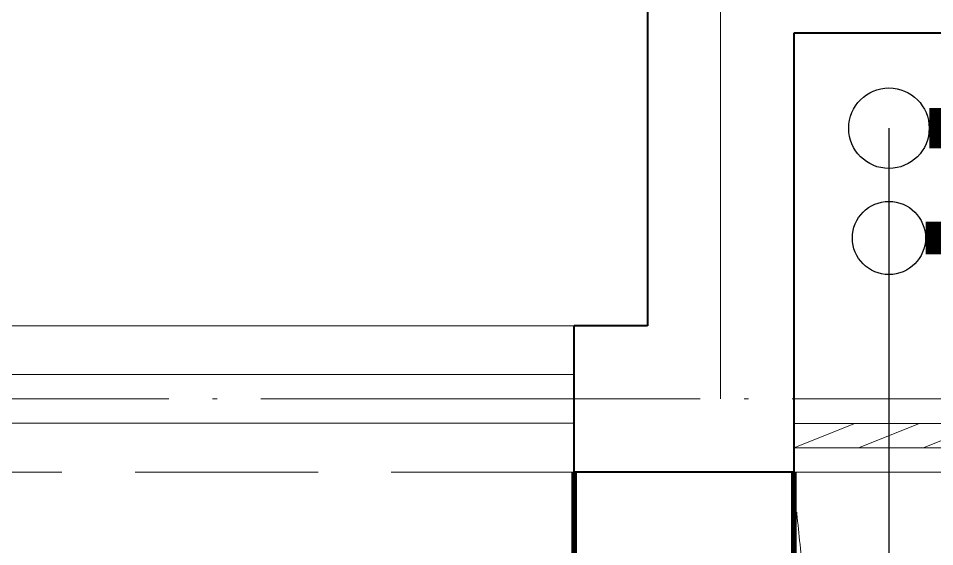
# Model space of a CAD drawing. Extents: x 27938 to 1042331, y -235042 to 1535213.
# Drawn here: x 714207 to 715459, y 596247 to 596969 of the extents above; entities that cross this region are included whole.
import ezdxf

# ---------------------------------------------------------------- set-up
doc = ezdxf.new("R2010")
doc.units = 0
doc.header["$LTSCALE"] = 1000
doc.header["$MEASUREMENT"] = 0
doc.linetypes.add('DASH', pattern=[0.35, 0.25, -0.1])
doc.linetypes.add('DOTE', pattern=[2.42, 2, -0.2, 0.02, -0.2])
for name, color, linetype in [('$RECOVER_210609100354-0', 7, 'Continuous'), ('DIM_凝结', 3, 'Continuous'), ('DIM_污水', 3, 'Continuous'), ('PIPE-凝结', 150, 'N'), ('PIPE-污水', 2, 'W'), ('VPIPE-凝结', 150, 'Continuous'), ('VPIPE-污水', 2, 'W')]:
    doc.layers.add(name, color=color, linetype=linetype)
for name, color, linetype, lineweight in [('DOTE', 19, 'DOTE', 9), ('WALL', 9, 'Continuous', 40), ('WINDOW', 8, 'Continuous', 15), ('平面-栏杆', 135, 'Continuous', 15), ('平面-看线', 45, 'Continuous', 15)]:
    doc.layers.add(name, color=color, linetype=linetype, lineweight=lineweight)
doc.styles.get("Standard").update_dxf_attribs({"font": 'gbenor.shx', "bigfont": 'gbcbig.shx'})
doc.linetypes.add('N', pattern='A,3,-0.2,["N",Standard,S=0.25,R=0,X=-0.1,Y=-0.115],-0.2', length=3.4)
doc.linetypes.add('W', pattern='A,3,-0.2,["W",Standard,S=0.25,R=0,X=-0.1,Y=-0.115],-0.2', length=3.4)

# ---------------------------------------------------------------- blocks, each defined once
blk = doc.blocks.new('HFTHFFGHFH')
at = {"layer": 'DOTE', "linetype": 'DOTE', "ltscale": 0.3}
for p, q in [((569066.6, 596448.8), (569066.6, 597048.8)), ((534316.6, 596448.8), (587116.6, 596448.8))]:
    blk.add_line(p, q, dxfattribs=at)
blk = doc.blocks.new('$WINLIB2D$00000039')
at = {"color": 0}
for points in [[(0.5, 0.5), (-0.5, 0.5)], [(0.5, -0.5), (0.5, 0.5)], [(-0.5, 0.16667), (0.5, 0.16667)], [(0.36402, -0.16667), (0.29992, 0.16667)], [(0.43201, -0.16667), (0.36791, 0.16667)], [(0.5, -0.16667), (0.4359, 0.16667)], [(-0.5, -0.16667), (0.5, -0.16667)], [(0.5, -0.5), (-0.5, -0.5)]]:
    blk.add_lwpolyline(points, dxfattribs=at)

msp = doc.modelspace()

# ---------------------------------------------------------------- linework, layer by layer
at = {"layer": '$RECOVER_210609100354-0', "color": 8, "const_width": 8}
msp.add_lwpolyline([(714966.6, 596348.8), (714966.6, 596198.8), (715266.6, 596198.8), (715266.6, 596348.8)], dxfattribs=at)
at = {"layer": 'DIM_凝结'}
msp.add_line((715396.6, 596668.8), (715396.6, 594770.6), dxfattribs=at)
at = {"layer": 'DIM_污水'}
msp.add_line((715396.6, 596818.8), (715396.6, 595406.3), dxfattribs=at)
at = {"layer": 'PIPE-凝结', "const_width": 45}
msp.add_lwpolyline([(715446.6, 596668.8), (715526.1, 596668.8)], dxfattribs=at)
at = {"layer": 'PIPE-污水', "const_width": 55}
msp.add_lwpolyline([(715451.6, 596818.8), (715686.6, 596818.8)], dxfattribs=at)
at = {"layer": 'VPIPE-凝结'}
msp.add_circle((715396.6, 596668.8), 50, dxfattribs=at)
at = {"layer": 'VPIPE-污水'}
msp.add_circle((715396.6, 596818.8), 55, dxfattribs=at)
at = {"layer": 'WALL', "color": 8}
for p, q in [((715066.6, 597148.8), (715066.6, 596548.8)), ((715266.6, 596948.8), (715266.6, 596348.8)), ((715916.6, 596948.8), (715266.6, 596948.8)), ((715066.6, 596548.8), (714966.6, 596548.8)), ((714966.6, 596348.8), (714966.6, 596548.8)), ((715266.6, 596348.8), (714966.6, 596348.8))]:
    msp.add_line(p, q, dxfattribs=at)
at = {"layer": 'WINDOW', "color": 8, "linetype": 'DASH', "ltscale": 0.3}
msp.add_lwpolyline([(716566.6, 596398.8), (715440.7, 595748.8, -0.131652), (715266.6, 596398.8)], format="xyb", dxfattribs=at)
at = {"layer": '平面-栏杆', "color": 8}
for points in [[(714966.6, 596482.1), (710466.6, 596482.1)], [(714966.6, 596415.5), (710466.6, 596415.5)]]:
    msp.add_lwpolyline(points, dxfattribs=at)
at = {"layer": '平面-看线', "color": 8}
msp.add_lwpolyline([(714966.6, 596548.8), (710466.6, 596548.8)], dxfattribs=at)
at = {"layer": '平面-看线', "color": 8, "linetype": 'DASH'}
msp.add_lwpolyline([(714966.6, 596348.8), (710466.6, 596348.8)], dxfattribs=at)

# ---------------------------------------------------------------- block references
msp.add_blockref('HFTHFFGHFH', (146100, 0))
at = {"layer": 'WINDOW', "xscale": 1299.999999983003, "yscale": -100, "zscale": 1299.999999983003, "rotation": 180}
msp.add_blockref('$WINLIB2D$00000039', (715916.6, 596398.8), dxfattribs=at)

doc.saveas('drawing.dxf')
